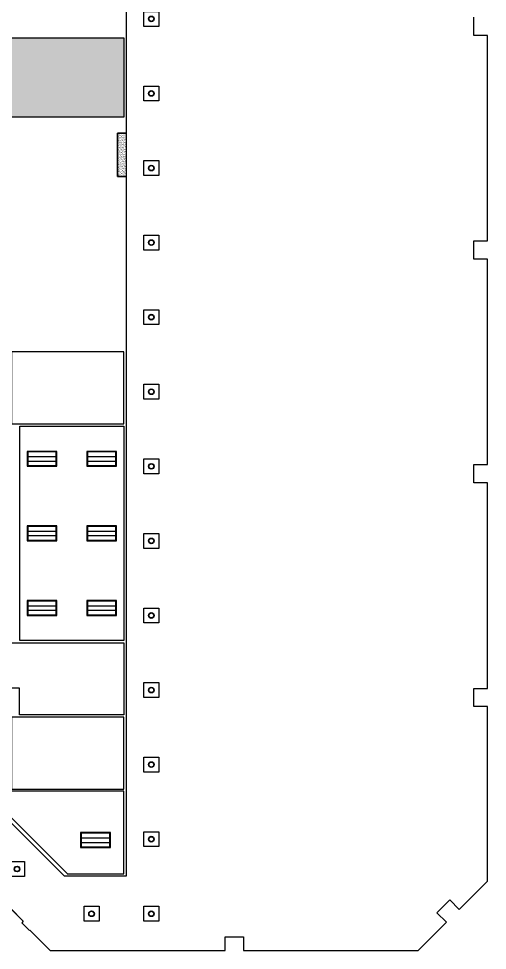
# Model space of a CAD drawing. Header units: inches. Extents: x 12 to 4427, y 13 to 4428.
# Drawn here: x 3673 to 4427, y 1093 to 2592 of the extents above; entities that cross this region are included whole.
import ezdxf

# ---------------------------------------------------------------- set-up
doc = ezdxf.new("R2010")
doc.units = ezdxf.units.IN
doc.header["$LTSCALE"] = 96
doc.header["$MEASUREMENT"] = 0
for name, color, linetype in [('A-Clng-Grid-Exst', 11, 'Continuous'), ('A-Clng-Patt', 13, 'Continuous'), ('A-Lite-Exst', 55, 'Continuous')]:
    doc.layers.add(name, color=color, linetype=linetype)
pattern_1 = [(37.5, (0, 0), (-0.09449, 2.8902357), [0, -2.28, 0, -2.55, 0, -2.4375]), (7.5, (0, 0), (2.654665, 4.233219), [0, -1.23, 0, -2.055, 0, -0.7875]), (327.5, (-1.845, 0), (4.6712128, 0.0084886), [0, -0.75, 0, -2.7, 0, -3.525]), (317.5, (-1.845, 0), (4.50919, 1.3165133), [0, -0.375, 0, -1.77, 0, -2.025])]

# ---------------------------------------------------------------- blocks, each defined once
blk = doc.blocks.new('A$C26354C7F')
for radius in [4.62, 4]:
    blk.add_circle((4.6, 13.8), radius)
at = {"layer": 'DefPoints'}
blk.add_lwpolyline([(-7.4, 25.8), (16.6, 25.8), (16.6, 1.8), (-7.4, 1.8)], close=True, dxfattribs=at)

msp = doc.modelspace()

# ---------------------------------------------------------------- hatches: boundary and pattern name
at = {"layer": 'A-Clng-Patt'}
h = msp.add_hatch(dxfattribs=at)
h.set_pattern_fill('AR-SAND', color=256, scale=1.5, style=0)
h.set_pattern_definition(pattern_1)
h.paths.add_polyline_path([(3842.49, 2433.5), (3473.99, 2433.5), (3473.99, 2561.5), (3842.49, 2561.5)])
h = msp.add_hatch(dxfattribs=at)
h.set_pattern_fill('AR-SAND', color=256, scale=1.5, style=0)
h.set_pattern_definition(pattern_1)
h.paths.add_polyline_path([(3831.99, 2408), (3845.99, 2408), (3845.99, 2337.99), (3831.99, 2337.99)])

# ---------------------------------------------------------------- linework, layer by layer
at = {"layer": 'A-Clng-Grid-Exst'}
for points in [[(3846.07, 4150.25), (3846.07, 1212.37), (3747, 1212.37), (3473.99, 1485.38), (3473.99, 1984.43), (3414.02, 1984.37), (3414.02, 1487.76), (3387.02, 1487.76), (3371.5, 1503.28), (3346.62, 1478.4), (3313.08, 1444.85), (3281.01, 1412.79), (3262.21, 1393.98), (3233.06, 1364.84), (3213.3, 1345.08), (3192.89, 1324.66), (3006.77, 1138.55), (3020.79, 1124.53), (3020.79, 1103.53), (2937.99, 1103.55), (2367.36, 1674.18), (2353.22, 1660.04), (2345.79, 1667.47), (2235.56, 1557.25)], [(3846, 3667), (3845.99, 2408), (3831.99, 2408), (3831.99, 2338), (3845.99, 2338), (3846, 1212.36), (3747, 1212.37), (3473.99, 1485.38)], [(3659.81, 1160.85), (3680.67, 1140), (3678.17, 1137.5), (3690.66, 1125), (3691.36, 1125.71), (3724.1, 1092.98), (4005.37, 1092.98), (4005.37, 1114.62), (4034.62, 1114.62), (4034.62, 1092.98), (4315.88, 1092.98), (4361.1, 1138.2), (4345.8, 1153.49), (4366.48, 1174.18), (4381.81, 1158.87), (4427.01, 1204.11), (4427.01, 1485.37), (4405.37, 1485.37), (4405.37, 1514.62), (4427.01, 1514.62), (4427.01, 1845.37), (4405.37, 1845.37), (4405.37, 1874.62), (4427.01, 1874.62), (4427.01, 2205.37), (4405.37, 2205.37), (4405.37, 2234.62), (4427.01, 2234.62), (4427.01, 2565.37), (4405.37, 2565.37), (4405.37, 2594.62)], [(3659.99, 1160.67), (3680.67, 1139.99), (3678.17, 1137.5), (3690.66, 1125.01), (3691.36, 1125.71), (3724.1, 1092.98), (4005.37, 1092.98), (4005.37, 1114.62), (4034.62, 1114.62), (4034.62, 1092.98), (4315.88, 1092.98), (4361.1, 1138.2), (4345.8, 1153.49), (4366.48, 1174.18), (4381.8, 1158.86), (4427.01, 1204.11), (4427.01, 1485.37), (4405.37, 1485.37), (4405.37, 1514.62), (4427.01, 1514.62), (4427.01, 1845.37), (4405.37, 1845.37), (4405.37, 1874.62), (4427.01, 1874.62), (4427.01, 2205.37), (4405.37, 2205.37), (4405.37, 2234.62), (4427.01, 2234.62), (4427.01, 2565.37), (4405.37, 2565.37), (4405.37, 2594.62)]]:
    msp.add_lwpolyline(points, dxfattribs=at)
for points in [[(3661.75, 1940), (3842.5, 1940), (3842.5, 2056), (3661.75, 2056)], [(3842.5, 1591.5), (3674.99, 1591.5), (3674.99, 1725.75), (3674.99, 1725.75), (3674.99, 1771.25), (3674.99, 1771.25), (3674.99, 1936.5), (3842.5, 1936.5)], [(3661.75, 1588), (3842.5, 1588), (3842.5, 1472), (3674.75, 1472), (3674.75, 1514.75), (3661.75, 1514.75)], [(3842.5, 1349), (3658.25, 1349), (3658.25, 1468.5), (3499.36, 1468.5), (3751.25, 1216.62), (3751.06, 1215.87), (3842.54, 1215.87)], [(3842.5, 1468.5), (3661.75, 1468.5), (3661.75, 1352.5), (3842.5, 1352.5)]]:
    msp.add_lwpolyline(points, close=True, dxfattribs=at)
at = {"layer": 'A-Clng-Patt'}
for points in [[(3842.49, 2433.5), (3413.99, 2433.5), (3413.99, 2448.5), (3387.15, 2448.5), (3387.15, 2546.5), (3413.99, 2546.5), (3413.99, 2561.5), (3842.49, 2561.5), (3842.49, 2433.5)], [(3842.49, 2433.5), (3473.99, 2433.5), (3473.99, 2561.5), (3842.49, 2561.5)], [(3831.99, 2408), (3845.99, 2408), (3845.99, 2337.99), (3831.99, 2337.99)]]:
    msp.add_lwpolyline(points, close=True, dxfattribs=at)
at = {"layer": 'A-Lite-Exst'}
for p, q in [((3734.75, 1895.96), (3686.75, 1895.96)), ((3686.75, 1895.96), (3686.75, 1871.96)), ((3734.75, 1871.96), (3734.75, 1895.96)), ((3830.75, 1895.96), (3782.75, 1895.96)), ((3782.75, 1895.96), (3782.75, 1871.96)), ((3830.75, 1871.96), (3830.75, 1895.96)), ((3687.75, 1887.63), (3733.75, 1887.63)), ((3687.75, 1880.3), (3733.75, 1880.3)), ((3783.75, 1887.63), (3829.75, 1887.63)), ((3783.75, 1880.3), (3829.75, 1880.3)), ((3686.75, 1871.96), (3734.75, 1871.96)), ((3782.75, 1871.96), (3830.75, 1871.96)), ((3734.75, 1775.96), (3686.75, 1775.96)), ((3686.75, 1775.96), (3686.75, 1751.96)), ((3734.75, 1751.96), (3734.75, 1775.96)), ((3830.75, 1775.96), (3782.75, 1775.96)), ((3782.75, 1775.96), (3782.75, 1751.96)), ((3830.75, 1751.96), (3830.75, 1775.96)), ((3687.75, 1767.63), (3733.75, 1767.63)), ((3687.75, 1760.3), (3733.75, 1760.3)), ((3783.75, 1767.63), (3829.75, 1767.63)), ((3783.75, 1760.3), (3829.75, 1760.3)), ((3686.75, 1751.96), (3734.75, 1751.96)), ((3782.75, 1751.96), (3830.75, 1751.96)), ((3734.75, 1655.96), (3686.75, 1655.96)), ((3686.75, 1655.96), (3686.75, 1631.96)), ((3734.75, 1631.96), (3734.75, 1655.96)), ((3830.75, 1655.96), (3782.75, 1655.96)), ((3782.75, 1655.96), (3782.75, 1631.96)), ((3830.75, 1631.96), (3830.75, 1655.96)), ((3687.75, 1647.63), (3733.75, 1647.63)), ((3687.75, 1640.3), (3733.75, 1640.3)), ((3783.75, 1647.63), (3829.75, 1647.63)), ((3783.75, 1640.3), (3829.75, 1640.3)), ((3686.75, 1631.96), (3734.75, 1631.96)), ((3782.75, 1631.96), (3830.75, 1631.96)), ((3820.74, 1282.44), (3772.74, 1282.44)), ((3772.74, 1282.44), (3772.74, 1258.44)), ((3820.74, 1258.44), (3820.74, 1282.44)), ((3773.74, 1274.1), (3819.74, 1274.1)), ((3773.74, 1266.77), (3819.74, 1266.77)), ((3772.74, 1258.44), (3820.74, 1258.44))]:
    msp.add_line(p, q, dxfattribs=at)
for points in [[(3687.75, 1894.96), (3687.75, 1872.96), (3733.75, 1872.96), (3733.75, 1894.96)], [(3783.75, 1894.96), (3783.75, 1872.96), (3829.75, 1872.96), (3829.75, 1894.96)], [(3687.75, 1774.96), (3687.75, 1752.96), (3733.75, 1752.96), (3733.75, 1774.96)], [(3783.75, 1774.96), (3783.75, 1752.96), (3829.75, 1752.96), (3829.75, 1774.96)], [(3687.75, 1654.96), (3687.75, 1632.96), (3733.75, 1632.96), (3733.75, 1654.96)], [(3783.75, 1654.96), (3783.75, 1632.96), (3829.75, 1632.96), (3829.75, 1654.96)], [(3773.74, 1281.44), (3773.74, 1259.44), (3819.74, 1259.44), (3819.74, 1281.44)]]:
    msp.add_lwpolyline(points, close=True, dxfattribs=at)

# ---------------------------------------------------------------- block references
for p in [(3882, 2578.08), (3882, 2458.08), (3882, 2338.08), (3882, 2218.08), (3882, 2098.08), (3882, 1978.08), (3882, 1858.08), (3882, 1738.08), (3882, 1618.08), (3882, 1498.08), (3882, 1378.08), (3882, 1258.08), (3666, 1210.08), (3786, 1138.08), (3882, 1138.08)]:
    msp.add_blockref('A$C26354C7F', p, dxfattribs=at)

doc.saveas('drawing.dxf')
